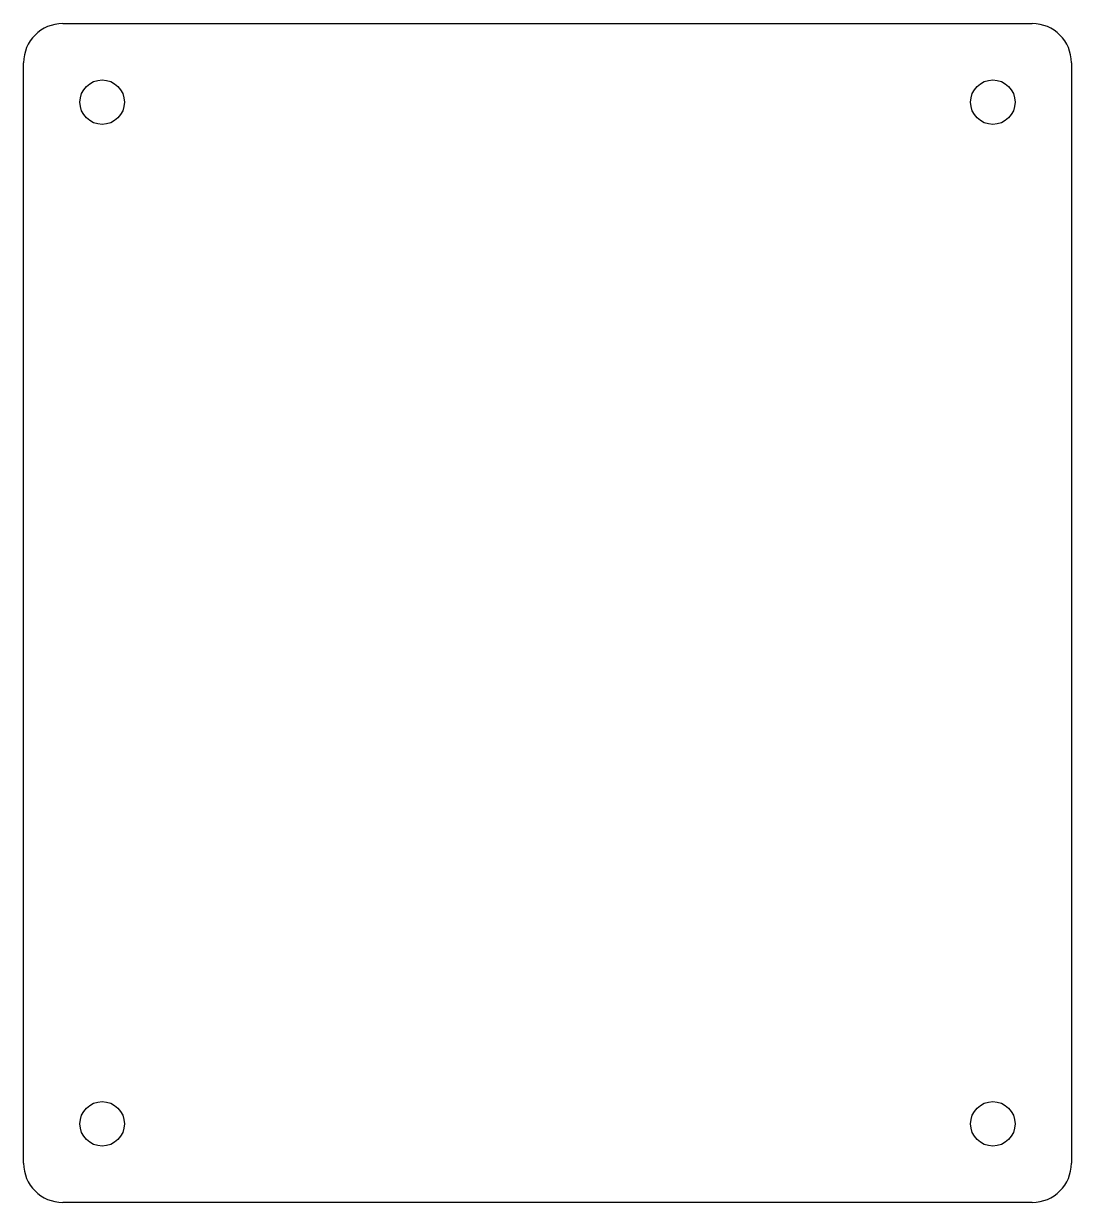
# Model space of a CAD drawing. Header units: metres. Extents: x 0 to 80, y 0 to 90.
import ezdxf

# ---------------------------------------------------------------- set-up
doc = ezdxf.new("R2010")
doc.units = ezdxf.units.M

msp = doc.modelspace()

# ---------------------------------------------------------------- linework, layer by layer
at = {"layer": 'HOLES'}
for centre in [(6, 84), (74, 84), (6, 6), (74, 6)]:
    msp.add_circle(centre, 1.7, dxfattribs=at)
at = {"layer": 'OUTLINE'}
for p, q in [((3, 90), (77, 90)), ((0, 3), (0, 87)), ((80, 87), (80, 3)), ((77, 0), (3, 0))]:
    msp.add_line(p, q, dxfattribs=at)
for centre, start, end in [((3, 87), 90, 180), ((77, 87), 0, 90), ((3, 3), 180, 270), ((77, 3), 270, 0)]:
    msp.add_arc(centre, 3, start, end, dxfattribs=at)

doc.saveas('drawing.dxf')
